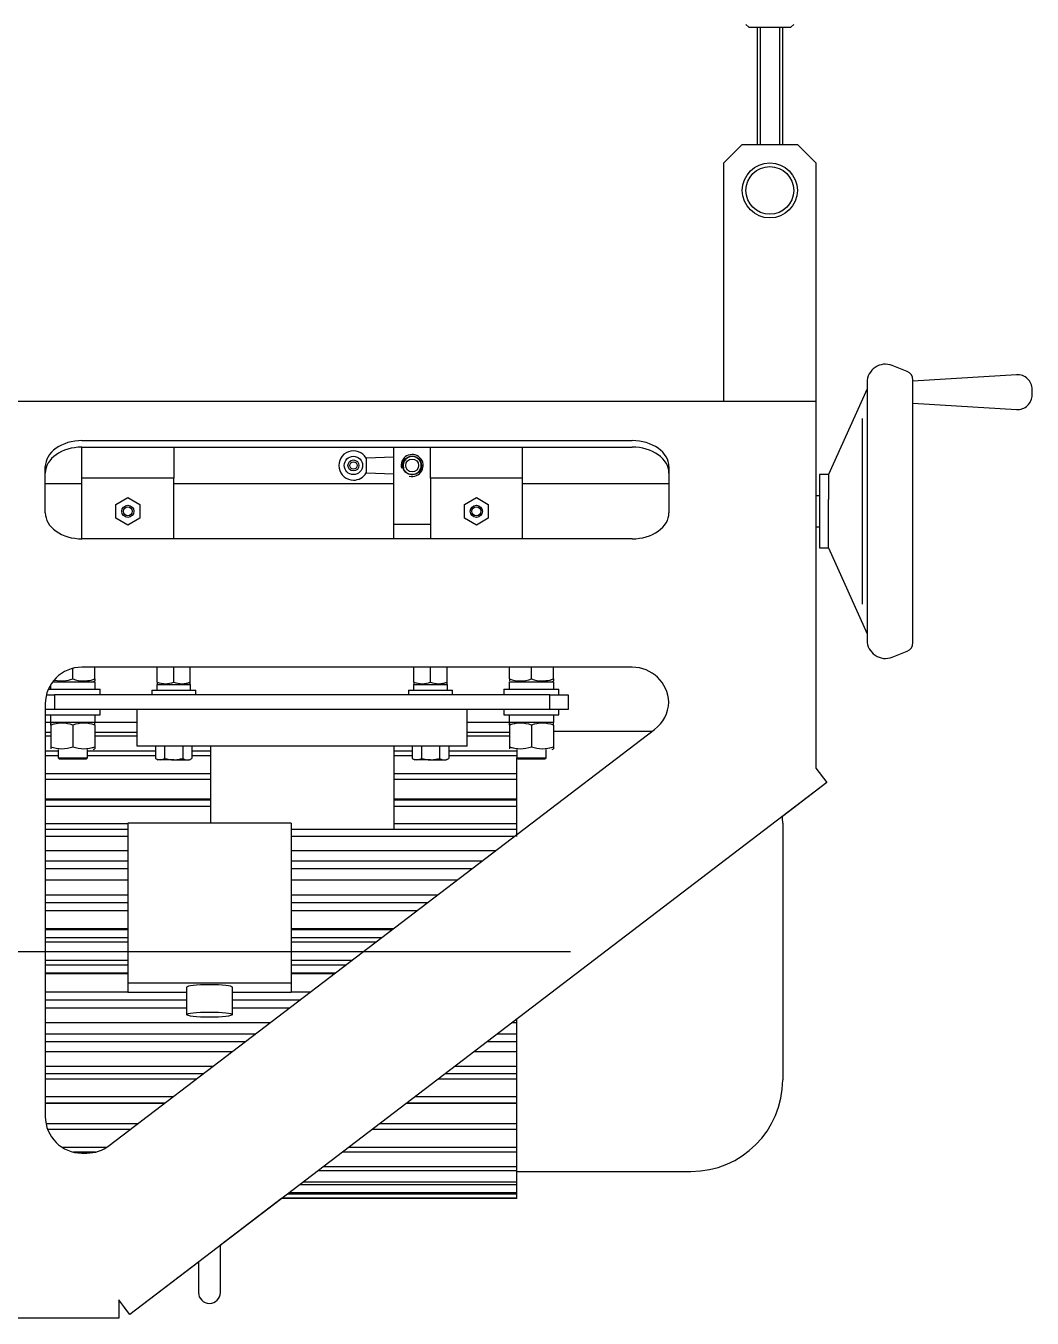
# Model space of a CAD drawing. Extents: x -681219 to -550379, y -242630 to -158199.
# Drawn here: x -618169 to -617458, y -178364 to -177451 of the extents above; entities that cross this region are included whole.
import ezdxf
from ezdxf.lldxf.tags import DXFTag

# ---------------------------------------------------------------- set-up
doc = ezdxf.new("R2010")
doc.units = 0
doc.header["$LTSCALE"] = 1000
for name, color, linetype in [('12_GB93', 7, 'CONTINUOUS'), ('12_GB97.1', 7, 'CONTINUOUS'), ('16_GB93', 7, 'CONTINUOUS'), ('16_GB97.1', 7, 'CONTINUOUS'), ('6×50×12_GB4141.1', 7, 'CONTINUOUS'), ('B6_GB4141.10', 7, 'CONTINUOUS'), ('DV1_默认层', 7, 'CONTINUOUS'), ('HW017-01', 7, 'CONTINUOUS'), ('M10×1_JB7940.1', 7, 'CONTINUOUS'), ('M12_GB6170', 7, 'CONTINUOUS'), ('M12_GB825', 7, 'CONTINUOUS'), ('M12×50_GB5780', 7, 'CONTINUOUS'), ('M16_GB6170', 7, 'CONTINUOUS'), ('M16×100\u3000GB902.1', 7, 'CONTINUOUS'), ('MYPH00711483', 7, 'CONTINUOUS'), ('SSJP146.01.01-01', 7, 'CONTINUOUS'), ('SSJP146.01.01-05', 7, 'CONTINUOUS'), ('SSJP146.01.01.01', 7, 'CONTINUOUS'), ('SSJP146.01.01.03', 7, 'CONTINUOUS'), ('SSJP146.01.01.04', 7, 'CONTINUOUS'), ('SSJP146.01.01.05', 7, 'CONTINUOUS'), ('SSJP146.01.02-02', 7, 'CONTINUOUS'), ('SSJP146.01.02-03', 7, 'CONTINUOUS'), ('Y2VP132S-4-B8', 7, 'CONTINUOUS'), ('外壳（后）2', 7, 'CONTINUOUS')]:
    doc.layers.add(name, color=color, linetype=linetype)
tags = doc.linetypes.add('CENTER2', pattern=[28.575, 19.05, -3.175, 3.175, -3.175]).pattern_tags.tags
tags[10:11] = [DXFTag(74, 4), DXFTag(75, 0), DXFTag(340, '0'), DXFTag(46, 0.0), DXFTag(50, 0.0), DXFTag(44, 0.0), DXFTag(45, 0.0)]
tags[8:9] = [DXFTag(74, 4), DXFTag(75, 0), DXFTag(340, '0'), DXFTag(46, 0.0), DXFTag(50, 0.0), DXFTag(44, 0.0), DXFTag(45, 0.0)]
tags[6:7] = [DXFTag(74, 4), DXFTag(75, 0), DXFTag(340, '0'), DXFTag(46, 0.0), DXFTag(50, 0.0), DXFTag(44, 0.0), DXFTag(45, 0.0)]
tags[4:5] = [DXFTag(74, 4), DXFTag(75, 0), DXFTag(340, '0'), DXFTag(46, 0.0), DXFTag(50, 0.0), DXFTag(44, 0.0), DXFTag(45, 0.0)]

msp = doc.modelspace()

# ---------------------------------------------------------------- linework, layer by layer
at = {"layer": '12_GB93', "color": 7, "linetype": 'Continuous'}
for p, q in [((-618075.9897, -177916.2788), (-618052.1433, -177916.2788)), ((-618075.9897, -177916.2788), (-618075.9897, -177920.2964)), ((-618052.1433, -177920.2964), (-618052.1433, -177916.2788)), ((-617894.5497, -177916.2788), (-617870.7033, -177916.2788)), ((-617894.5497, -177916.2788), (-617894.5497, -177920.2964)), ((-617870.7033, -177920.2964), (-617870.7033, -177916.2788))]:
    msp.add_line(p, q, dxfattribs=at)
at = {"layer": '12_GB97.1', "color": 7, "linetype": 'Continuous'}
for p, q in [((-618079.6185, -177920.2964), (-618048.5145, -177920.2964)), ((-618079.6185, -177920.2964), (-618079.6185, -177923.5364)), ((-618048.5145, -177923.5364), (-618048.5145, -177920.2964)), ((-617898.1785, -177920.2964), (-617867.0745, -177920.2964)), ((-617898.1785, -177920.2964), (-617898.1785, -177923.5364)), ((-617867.0745, -177923.5364), (-617867.0745, -177920.2964))]:
    msp.add_line(p, q, dxfattribs=at)
at = {"layer": '16_GB93', "color": 7, "linetype": 'Continuous'}
for p, q in [((-618151.1577, -177916.7896), (-618151.1577, -177919.6484)), ((-618149.5046, -177914.3348), (-618119.5353, -177914.3348)), ((-618119.5353, -177919.6484), (-618119.5353, -177914.3348)), ((-617827.1577, -177914.3348), (-617795.5353, -177914.3348)), ((-617827.1577, -177914.3348), (-617827.1577, -177919.6484)), ((-617795.5353, -177919.6484), (-617795.5353, -177914.3348)), ((-618151.1577, -177937.7924), (-618151.1577, -177943.106)), ((-618119.5353, -177943.106), (-618119.5353, -177937.7924)), ((-617827.1577, -177937.7924), (-617827.1577, -177943.106)), ((-617795.5353, -177943.106), (-617795.5353, -177937.7924)), ((-618119.5353, -177943.106), (-618151.1577, -177943.106)), ((-617795.5353, -177943.106), (-617827.1577, -177943.106))]:
    msp.add_line(p, q, dxfattribs=at)
at = {"layer": '16_GB97.1', "color": 7, "linetype": 'Continuous'}
for p, q in [((-618152.6225, -177919.6484), (-618115.9065, -177919.6484)), ((-618115.9065, -177923.5364), (-618115.9065, -177919.6484)), ((-617830.7865, -177919.6484), (-617791.9065, -177919.6484)), ((-617830.7865, -177919.6484), (-617830.7865, -177923.5364)), ((-617791.9065, -177923.5364), (-617791.9065, -177919.6484)), ((-618154.7865, -177937.7924), (-618115.9065, -177937.7924)), ((-618115.9065, -177937.7924), (-618115.9065, -177933.9044)), ((-617830.7865, -177933.9044), (-617830.7865, -177937.7924)), ((-617830.7865, -177937.7924), (-617791.9065, -177937.7924)), ((-617791.9065, -177937.7924), (-617791.9065, -177933.9044))]:
    msp.add_line(p, q, dxfattribs=at)
at = {"layer": '6×50×12_GB4141.1', "color": 7, "linetype": 'Continuous'}
for radius in [3.888, 2.592]:
    msp.add_circle((-617937.0585, -177761.5364), radius, dxfattribs=at)
msp.add_arc((-617937.0585, -177761.5364), 10.368, 30, 270, dxfattribs=at)
at = {"layer": 'B6_GB4141.10', "color": 7, "linetype": 'Continuous'}
for p, q in [((-617908.5465, -177755.7474), (-617928.0795, -177756.3524)), ((-617928.0795, -177756.3524), (-617928.0795, -177766.7204)), ((-617928.0795, -177766.7204), (-617908.5465, -177767.3255))]:
    msp.add_line(p, q, dxfattribs=at)
for radius in [6.48, 3.888]:
    msp.add_circle((-617937.0585, -177761.5364), radius, dxfattribs=at)
for start, end in [(30, 270), (270, 330)]:
    msp.add_arc((-617937.0585, -177761.5364), 10.368, start, end, dxfattribs=at)
at = {"layer": 'DV1_默认层', "color": 7, "linetype": 'CENTER2', "ltscale": 30}
msp.add_line((-623650.9859, -178104.9764), (-617783.6386, -178104.9764), dxfattribs=at)
at = {"layer": 'HW017-01', "color": 7, "linetype": 'Continuous'}
for p, q in [((-617545.8519, -177695.1071), (-617556.4053, -177690.8857)), ((-617468.5433, -177697.4136), (-617541.7785, -177701.9204)), ((-617541.7785, -177886.7492), (-617541.7785, -177701.1236)), ((-617574.1785, -177707.2917), (-617601.3945, -177768.0164)), ((-617574.1785, -177702.9188), (-617574.1785, -177884.9541)), ((-617457.5385, -177711.6308), (-617457.5385, -177707.7621)), ((-617541.7785, -177717.4724), (-617468.5433, -177721.9792)), ((-617577.5394, -177728.4885), (-617577.5394, -177859.3843)), ((-617607.8745, -177768.0164), (-617607.8745, -177819.8564)), ((-617601.3945, -177768.0164), (-617607.8745, -177768.0164)), ((-617601.3945, -177768.0164), (-617601.3945, -177785.5954)), ((-617601.3945, -177802.2774), (-617601.3945, -177785.5954)), ((-617601.3945, -177819.8564), (-617601.3945, -177802.2774)), ((-617607.8745, -177819.8564), (-617601.3945, -177819.8564)), ((-617601.3945, -177819.8564), (-617574.1785, -177880.5811)), ((-617556.4053, -177896.9871), (-617545.8519, -177892.7658))]:
    msp.add_line(p, q, dxfattribs=at)
for centre, radius, start, end in [((-617561.2185, -177702.9188), 12.96, 68.1985905, 180), ((-617548.2585, -177701.1236), 6.48, 0, 68.1985905), ((-617467.9065, -177707.7621), 10.368, 0, 93.5214534), ((-617467.9065, -177711.6308), 10.368, 266.4785466, 0), ((-617572.1172, -177860.5702), 5.5259, 167.091298, 168.9429432), ((-617561.2185, -177884.9541), 12.96, 180, 291.8014095), ((-617548.2585, -177886.7492), 6.48, 291.8014095, 0)]:
    msp.add_arc(centre, radius, start, end, dxfattribs=at)
msp.add_open_spline([(-617577.5406, -177728.3649), (-617577.5402, -177728.3599), (-617577.5385, -177728.3856), (-617577.542, -177728.4849), (-617577.5431, -177728.5269)], degree=3, knots=[0.9135231415, 0.9135231415, 0.9135231415, 0.9135231415, 0.969268324, 1, 1, 1, 1], dxfattribs=at)
at = {"layer": 'M10×1_JB7940.1', "color": 7, "linetype": 'Continuous'}
for p, q in [((-618104.8905, -177789.0728), (-618096.4665, -177784.2092)), ((-618096.4665, -177784.2092), (-618088.0425, -177789.0728)), ((-617858.6505, -177789.0728), (-617850.2265, -177784.2092)), ((-617850.2265, -177784.2092), (-617841.8025, -177789.0728)), ((-618104.8905, -177798.8), (-618104.8905, -177789.0728)), ((-618088.0425, -177789.0728), (-618088.0425, -177798.8)), ((-617858.6505, -177798.8), (-617858.6505, -177789.0728)), ((-617841.8025, -177789.0728), (-617841.8025, -177798.8)), ((-618096.4665, -177803.6636), (-618104.8905, -177798.8)), ((-618088.0425, -177798.8), (-618096.4665, -177803.6636)), ((-617850.2265, -177803.6636), (-617858.6505, -177798.8)), ((-617841.8025, -177798.8), (-617850.2265, -177803.6636))]:
    msp.add_line(p, q, dxfattribs=at)
for centre, radius in [((-618096.4665, -177793.9364), 4.2768), ((-618096.4665, -177793.9364), 3.1104), ((-617850.2265, -177793.9364), 4.2768), ((-617850.2265, -177793.9364), 3.1104)]:
    msp.add_circle(centre, radius, dxfattribs=at)
at = {"layer": 'M12_GB6170', "color": 7, "linetype": 'Continuous'}
for p, q in [((-618075.7305, -177914.7132), (-618075.7305, -177904.0964)), ((-618064.0665, -177914.713), (-618064.0665, -177904.0964)), ((-618052.4025, -177914.7132), (-618052.4025, -177904.0964)), ((-617894.2905, -177914.7132), (-617894.2905, -177904.0964)), ((-617882.6265, -177914.713), (-617882.6265, -177904.0964)), ((-617870.9625, -177914.7132), (-617870.9625, -177904.0964)), ((-618075.7305, -177914.7132), (-618075.7305, -177915.755)), ((-618053.3097, -177916.2788), (-618052.4025, -177915.755)), ((-618052.4025, -177915.755), (-618052.4025, -177914.7132)), ((-617894.2905, -177914.7132), (-617894.2905, -177915.755)), ((-617871.8697, -177916.2788), (-617870.9625, -177915.755)), ((-617870.9625, -177915.755), (-617870.9625, -177914.7132))]:
    msp.add_line(p, q, dxfattribs=at)
for centre, radius, start, end in [((-618069.8987, -177898.7632), 16.9827, 249.9161491, 290.0855317), ((-618058.2342, -177898.7632), 16.9826, 249.9144081, 290.0839111), ((-618058.2342, -177898.7632), 16.9827, 276.6611229, 290.0838509), ((-617888.4587, -177898.7632), 16.9827, 249.9161491, 290.0855317), ((-617876.7942, -177898.7632), 16.9826, 249.9144081, 290.0839111), ((-617876.7942, -177898.7632), 16.9827, 276.6611229, 290.0838509)]:
    msp.add_arc(centre, radius, start, end, dxfattribs=at)
at = {"layer": 'M12_GB825', "color": 7, "linetype": 'Continuous'}
for p, q in [((-618031.0185, -178346.0324), (-618031.0185, -178312.6269)), ((-618046.5705, -178324.4955), (-618046.5705, -178346.0324))]:
    msp.add_line(p, q, dxfattribs=at)
msp.add_arc((-618038.7945, -178346.0324), 7.776, 180, 0, dxfattribs=at)
at = {"layer": 'M12×50_GB5780', "color": 7, "linetype": 'Continuous'}
for p, q in [((-618076.9293, -177959.8244), (-618076.9293, -177968.5493)), ((-618070.4979, -177959.8244), (-618070.4979, -177968.5494)), ((-618057.6351, -177959.8244), (-618057.6351, -177968.5494)), ((-618051.2037, -177959.8244), (-618051.2037, -177968.5493)), ((-617895.4893, -177959.8244), (-617895.4893, -177968.5493)), ((-617889.0579, -177959.8244), (-617889.0579, -177968.5494)), ((-617876.1951, -177959.8244), (-617876.1951, -177968.5494)), ((-617869.7637, -177959.8244), (-617869.7637, -177968.5493)), ((-618076.9293, -177968.5493), (-618075.2057, -177969.5444)), ((-618064.0665, -177969.5444), (-618075.2057, -177969.5444)), ((-618064.0665, -177969.5444), (-618052.9273, -177969.5444)), ((-618052.9273, -177969.5444), (-618051.2037, -177968.5493)), ((-617895.4893, -177968.5493), (-617893.7657, -177969.5444)), ((-617882.6265, -177969.5444), (-617893.7657, -177969.5444)), ((-617882.6265, -177969.5444), (-617871.4873, -177969.5444)), ((-617871.4873, -177969.5444), (-617869.7637, -177968.5493))]:
    msp.add_line(p, q, dxfattribs=at)
for centre, start, end in [((-618073.7135, -177963.7745), 236.0398026, 303.9572862), ((-618054.4195, -177963.7744), 236.0428623, 303.9600488), ((-617892.2735, -177963.7745), 236.0398026, 303.9572862), ((-617872.9795, -177963.7744), 236.0428623, 303.9600488)]:
    msp.add_arc(centre, 5.7568, start, end, dxfattribs=at)
for points in [[(-618070.4979, -177968.5494), (-618069.4519, -177968.8514), (-618068.3805, -177969.1047), (-618066.233, -177969.451), (-618065.1533, -177969.5444), (-618064.0665, -177969.5444)], [(-618064.0665, -177969.5444), (-618062.979, -177969.5444), (-618061.8768, -177969.4484), (-618059.7286, -177969.0997), (-618058.675, -177968.8496), (-618057.6351, -177968.5494)], [(-617889.0579, -177968.5494), (-617888.0119, -177968.8514), (-617886.9405, -177969.1047), (-617884.793, -177969.451), (-617883.7133, -177969.5444), (-617882.6265, -177969.5444)], [(-617882.6265, -177969.5444), (-617881.539, -177969.5444), (-617880.4368, -177969.4484), (-617878.2886, -177969.0997), (-617877.235, -177968.8496), (-617876.1951, -177968.5494)]]:
    msp.add_open_spline(points, degree=3, knots=[0, 0, 0, 0, 0.5, 0.5, 1, 1, 1, 1], dxfattribs=at)
at = {"layer": 'M16_GB6170', "color": 7, "linetype": 'Continuous'}
for p, q in [((-618135.3465, -177912.3842), (-618135.3465, -177904.9195)), ((-618119.7945, -177912.3845), (-618119.7945, -177904.0964)), ((-618119.7945, -177912.3845), (-618119.7945, -177913.7736)), ((-617826.8985, -177912.3845), (-617826.8985, -177904.0964)), ((-617826.8985, -177912.3845), (-617826.8985, -177913.7736)), ((-617811.3465, -177912.3842), (-617811.3465, -177904.0964)), ((-617795.7945, -177912.3845), (-617795.7945, -177904.0964)), ((-617795.7945, -177912.3845), (-617795.7945, -177913.7736)), ((-618120.7665, -177914.3348), (-618119.7945, -177913.7736)), ((-617796.7665, -177914.3348), (-617795.7945, -177913.7736)), ((-618149.9265, -177943.106), (-618150.8985, -177943.6672)), ((-618150.8985, -177945.0564), (-618150.8985, -177943.6672)), ((-618150.8985, -177945.0564), (-618150.8985, -177960.3365)), ((-618135.3465, -177945.0566), (-618135.3465, -177960.3362)), ((-618119.7945, -177945.0564), (-618119.7945, -177943.6672)), ((-618119.7945, -177945.0564), (-618119.7945, -177960.3365)), ((-617825.9265, -177943.106), (-617826.8985, -177943.6672)), ((-617826.8985, -177945.0564), (-617826.8985, -177943.6672)), ((-617826.8985, -177945.0564), (-617826.8985, -177960.3365)), ((-617811.3465, -177945.0566), (-617811.3465, -177960.3362)), ((-617795.7945, -177945.0564), (-617795.7945, -177943.6672)), ((-617795.7945, -177945.0564), (-617795.7945, -177960.3365)), ((-618150.8985, -177960.3365), (-618150.8985, -177961.7256)), ((-618120.7665, -177962.2868), (-618119.7945, -177961.7256)), ((-618119.7945, -177960.3365), (-618119.7945, -177961.7256)), ((-617826.8985, -177960.3365), (-617826.8985, -177961.7256)), ((-617796.7665, -177962.2868), (-617795.7945, -177961.7256)), ((-617795.7945, -177960.3365), (-617795.7945, -177961.7256))]:
    msp.add_line(p, q, dxfattribs=at)
for centre, radius, start, end in [((-618143.1228, -177891.1178), 22.6436, 257.6211694, 290.0855317), ((-618127.5702, -177891.1179), 22.6435, 249.9144081, 290.0839111), ((-618127.5702, -177891.1178), 22.6436, 276.3832647, 290.0838509), ((-617819.1228, -177891.1178), 22.6436, 249.9161491, 290.0855317), ((-617803.5702, -177891.1179), 22.6435, 249.9144081, 290.0839111), ((-617803.5702, -177891.1178), 22.6436, 276.3832647, 290.0838509), ((-618143.1228, -177966.323), 22.6435, 69.9144081, 110.0839111), ((-618143.1228, -177966.323), 22.6436, 96.6611249, 110.0838509), ((-618127.5702, -177966.323), 22.6436, 69.9161491, 110.0855317), ((-617819.1228, -177966.323), 22.6435, 69.9144081, 110.0839111), ((-617819.1228, -177966.323), 22.6436, 98.4255417, 110.0838509), ((-617803.5702, -177966.323), 22.6436, 69.9161491, 110.0855317), ((-618143.1228, -177939.0698), 22.6436, 249.9161491, 290.0855317), ((-618127.5702, -177939.0699), 22.6435, 249.9144081, 290.0839111), ((-618127.5702, -177939.0698), 22.6436, 276.6611249, 290.0838509), ((-617819.1228, -177939.0698), 22.6436, 249.9161491, 290.0855317), ((-617819.1228, -177939.0699), 22.6435, 249.9160889, 263.3707283), ((-617803.5702, -177939.0699), 22.6435, 249.9144081, 290.0839111), ((-617803.5702, -177939.0698), 22.6436, 276.6611249, 290.0838509)]:
    msp.add_arc(centre, radius, start, end, dxfattribs=at)
at = {"layer": 'M16×100\u3000GB902.1', "color": 7, "linetype": 'Continuous'}
for p, q in [((-618145.7145, -177962.2868), (-618145.7145, -177968.1188)), ((-618124.9785, -177968.1188), (-618124.9785, -177962.2868)), ((-617821.7145, -177962.2868), (-617821.7145, -177968.1188)), ((-617800.9785, -177968.1188), (-617800.9785, -177962.2868)), ((-618145.7145, -177968.1188), (-618124.9785, -177968.1188)), ((-618145.7145, -177968.1188), (-618144.9368, -177968.8964)), ((-618144.9368, -177968.8964), (-618125.7561, -177968.8964)), ((-618125.7561, -177968.8964), (-618124.9785, -177968.1188)), ((-617821.7145, -177968.1188), (-617800.9785, -177968.1188)), ((-617821.7145, -177968.1188), (-617820.9368, -177968.8964)), ((-617820.9368, -177968.8964), (-617801.7561, -177968.8964)), ((-617801.7561, -177968.8964), (-617800.9785, -177968.1188))]:
    msp.add_line(p, q, dxfattribs=at)
at = {"layer": 'MYPH00711483', "color": 7, "linetype": 'Continuous'}
for p, q in [((-617659.7145, -177449.8484), (-617657.7705, -177451.7924)), ((-617657.7705, -177451.7924), (-617627.9625, -177451.7924)), ((-617627.9625, -177451.7924), (-617626.0185, -177449.8484))]:
    msp.add_line(p, q, dxfattribs=at)
at = {"layer": 'SSJP146.01.01-01', "color": 7, "linetype": 'Continuous'}
for p, q in [((-618128.8665, -177774.4964), (-618154.7865, -177774.4964)), ((-617908.5465, -177774.4964), (-618064.0665, -177774.4964)), ((-617714.1465, -177774.4964), (-617817.8265, -177774.4964))]:
    msp.add_line(p, q, dxfattribs=at)
at = {"layer": 'SSJP146.01.01-05', "color": 7, "linetype": 'Continuous'}
for p, q in [((-618153.9634, -177923.5364), (-618148.3065, -177923.5364)), ((-617798.3865, -177923.5364), (-618148.3065, -177923.5364)), ((-618148.3065, -177923.5364), (-618148.3065, -177933.9044)), ((-617798.3865, -177923.5364), (-617785.4265, -177923.5364)), ((-617798.3865, -177933.9044), (-617798.3865, -177923.5364)), ((-617785.4265, -177923.5364), (-617785.4265, -177933.9044)), ((-618148.3065, -177933.9044), (-618154.7865, -177933.9044)), ((-617798.3865, -177933.9044), (-618148.3065, -177933.9044)), ((-617785.4265, -177933.9044), (-617798.3865, -177933.9044))]:
    msp.add_line(p, q, dxfattribs=at)
at = {"layer": 'SSJP146.01.01.01', "color": 7, "linetype": 'Continuous'}
for p, q in [((-617675.2665, -177547.6964), (-617662.3065, -177534.7364)), ((-617662.3065, -177534.7364), (-617623.4265, -177534.7364)), ((-617623.4265, -177534.7364), (-617610.4665, -177547.6964)), ((-617675.2665, -177716.1764), (-617675.2665, -177547.6964)), ((-617610.4665, -177547.6964), (-617610.4665, -177716.1764))]:
    msp.add_line(p, q, dxfattribs=at)
at = {"layer": 'SSJP146.01.01.03', "color": 7, "linetype": 'Continuous'}
for p, q in [((-617607.8745, -177782.9204), (-617610.4665, -177782.9204)), ((-617610.4665, -177804.9524), (-617607.8745, -177804.9524))]:
    msp.add_line(p, q, dxfattribs=at)
at = {"layer": 'SSJP146.01.01.04', "color": 7, "linetype": 'Continuous'}
for p, q in [((-617908.5465, -177803.0084), (-617908.5465, -177748.5764)), ((-617882.6265, -177753.7604), (-617882.6265, -177748.5764)), ((-617882.6265, -177770.6084), (-617882.6265, -177753.7604)), ((-617817.8265, -177748.5764), (-617817.8265, -177770.6084)), ((-617882.6265, -177770.6084), (-617882.6265, -177813.3764)), ((-617817.8265, -177770.6084), (-617882.6265, -177770.6084)), ((-617817.8265, -177770.6084), (-617817.8265, -177813.3764)), ((-617908.5465, -177813.3764), (-617908.5465, -177803.0084)), ((-617908.5465, -177803.0084), (-617882.6265, -177803.0084))]:
    msp.add_line(p, q, dxfattribs=at)
for radius in [6.6096, 6.48, 4.536]:
    msp.add_circle((-617895.5865, -177761.5364), radius, dxfattribs=at)
for radius in [7.776, 6.3828]:
    msp.add_arc((-617895.5865, -177761.5364), radius, 255, 195, dxfattribs=at)
at = {"layer": 'SSJP146.01.01.05', "color": 7, "linetype": 'Continuous'}
for p, q in [((-618128.8665, -177770.6084), (-618128.8665, -177748.5764)), ((-618064.0665, -177748.5764), (-618064.0665, -177770.6084)), ((-618128.8665, -177813.3764), (-618128.8665, -177770.6084)), ((-618064.0665, -177770.6084), (-618128.8665, -177770.6084)), ((-618064.0665, -177813.3764), (-618064.0665, -177770.6084))]:
    msp.add_line(p, q, dxfattribs=at)
at = {"layer": 'SSJP146.01.02-02', "color": 7, "linetype": 'Continuous'}
for radius in [19.44, 16.848]:
    msp.add_circle((-617642.8665, -177567.1364), radius, dxfattribs=at)
at = {"layer": 'SSJP146.01.02-03', "color": 7, "linetype": 'Continuous'}
for p, q in [((-617651.9385, -177451.7924), (-617651.9385, -177534.7364)), ((-617649.6705, -177451.7924), (-617649.6705, -177534.7364)), ((-617636.0625, -177451.7924), (-617636.0625, -177534.7364)), ((-617633.7945, -177534.7364), (-617633.7945, -177451.7924))]:
    msp.add_line(p, q, dxfattribs=at)
at = {"layer": 'Y2VP132S-4-B8', "color": 7, "linetype": 'Continuous'}
for p, q in [((-618089.9865, -177959.8244), (-618089.9865, -177933.9044)), ((-617856.7065, -177959.8244), (-617856.7065, -177933.9044)), ((-618154.7865, -177942.9764), (-618151.1577, -177942.9764)), ((-618119.5353, -177942.9764), (-618089.9865, -177942.9764)), ((-617856.7065, -177942.9764), (-617827.1577, -177942.9764)), ((-618154.7865, -177950.0099), (-618150.8985, -177950.0099)), ((-618150.8985, -177952.8701), (-618154.7865, -177952.8701)), ((-618119.7945, -177950.0099), (-618089.9865, -177950.0099)), ((-618089.9865, -177952.8701), (-618119.7945, -177952.8701)), ((-617856.7065, -177950.0099), (-617826.8985, -177950.0099)), ((-617826.8985, -177952.8701), (-617856.7065, -177952.8701)), ((-617726.0392, -177949.4564), (-617795.7945, -177949.4564)), ((-618154.7865, -177963.1458), (-618145.7145, -177963.1458)), ((-618145.7145, -177966.7224), (-618154.7865, -177966.7224)), ((-618124.9785, -177963.1458), (-618076.9293, -177963.1458)), ((-618076.9293, -177966.7224), (-618124.9785, -177966.7224)), ((-618038.1465, -177959.8244), (-618089.9865, -177959.8244)), ((-618051.2037, -177963.1458), (-618038.1465, -177963.1458)), ((-618038.1465, -177966.7224), (-618051.2037, -177966.7224)), ((-618038.1465, -177959.8244), (-618038.1465, -178014.2564)), ((-617908.5465, -177959.8244), (-618038.1465, -177959.8244)), ((-617856.7065, -177959.8244), (-617908.5465, -177959.8244)), ((-617908.5465, -177959.8244), (-617908.5465, -178018.5202)), ((-617908.5465, -177963.1458), (-617895.4893, -177963.1458)), ((-617895.4893, -177966.7224), (-617908.5465, -177966.7224)), ((-617869.7637, -177963.1458), (-617821.7145, -177963.1458)), ((-617821.7145, -177966.7224), (-617869.7637, -177966.7224)), ((-617821.7145, -177979.169), (-617821.7145, -177968.1188)), ((-618154.7865, -177979.169), (-618038.1465, -177979.169)), ((-618038.1465, -177983.3891), (-618154.7865, -177983.3891)), ((-617908.5465, -177979.169), (-617821.7145, -177979.169)), ((-617821.7145, -177983.3891), (-617908.5465, -177983.3891)), ((-617821.7145, -177983.3891), (-617821.7145, -177979.169)), ((-617821.7145, -177997.3865), (-617821.7145, -177983.3891)), ((-618038.1465, -177997.3865), (-618154.7865, -177997.3865)), ((-618154.7865, -177997.7532), (-618038.1465, -177997.7532)), ((-618038.1465, -178002.5309), (-618154.7865, -178002.5309)), ((-617821.7145, -177997.3865), (-617908.5465, -177997.3865)), ((-617908.5465, -177997.7532), (-617821.7145, -177997.7532)), ((-617821.7145, -178002.5309), (-617908.5465, -178002.5309)), ((-617821.7145, -177997.7532), (-617821.7145, -177997.3865)), ((-617821.7145, -178002.5309), (-617821.7145, -177997.7532)), ((-617821.7145, -178014.744), (-617821.7145, -178002.5309)), ((-618096.4017, -178014.744), (-618154.7865, -178014.744)), ((-618154.7865, -178018.5202), (-618096.4017, -178018.5202)), ((-618096.4017, -178014.2564), (-618096.4017, -178127.4284)), ((-617981.1873, -178014.2564), (-618096.4017, -178014.2564)), ((-617981.1873, -178014.2564), (-617981.1873, -178127.4284)), ((-617981.1873, -178018.5202), (-617821.7145, -178018.5202)), ((-617821.7145, -178014.744), (-617908.5465, -178014.744)), ((-617821.7145, -178018.5202), (-617821.7145, -178014.744)), ((-617821.7145, -178023.7583), (-617821.7145, -178018.5202)), ((-617633.7945, -178014.2564), (-617633.7945, -178195.6964)), ((-618096.4017, -178023.7583), (-618154.7865, -178023.7583)), ((-617823.4002, -178023.7583), (-617981.1873, -178023.7583)), ((-618096.4017, -178033.9383), (-618154.7865, -178033.9383)), ((-617836.7395, -178033.9383), (-617981.1873, -178033.9383)), ((-618154.7865, -178041.0472), (-618096.4017, -178041.0472)), ((-618096.4017, -178046.639), (-618154.7865, -178046.639)), ((-617981.1873, -178041.0472), (-617846.0546, -178041.0472)), ((-617853.3818, -178046.639), (-617981.1873, -178046.639)), ((-618096.4017, -178054.5787), (-618154.7865, -178054.5787)), ((-617863.7856, -178054.5787), (-617981.1873, -178054.5787)), ((-618154.7865, -178064.8755), (-618096.4017, -178064.8755)), ((-617981.1873, -178064.8755), (-617877.278, -178064.8755)), ((-618096.4017, -178070.7073), (-618154.7865, -178070.7073)), ((-618096.4017, -178076.2451), (-618154.7865, -178076.2451)), ((-617884.9196, -178070.7073), (-617981.1873, -178070.7073)), ((-617892.1761, -178076.2451), (-617981.1873, -178076.2451)), ((-618096.4017, -178089.0732), (-618154.7865, -178089.0732)), ((-618154.7865, -178089.5203), (-618096.4017, -178089.5203)), ((-617908.9853, -178089.0732), (-617981.1873, -178089.0732)), ((-617981.1873, -178089.5203), (-617909.5711, -178089.5203)), ((-618096.4017, -178095.4732), (-618154.7865, -178095.4732)), ((-618096.4017, -178098.4964), (-618154.7865, -178098.4964)), ((-617917.3715, -178095.4732), (-617981.1873, -178095.4732)), ((-617921.333, -178098.4964), (-617981.1873, -178098.4964)), ((-618096.4017, -178111.4564), (-618154.7865, -178111.4564)), ((-617938.315, -178111.4564), (-617981.1873, -178111.4564)), ((-618154.7865, -178114.4797), (-618096.4017, -178114.4797)), ((-618096.4017, -178120.4326), (-618154.7865, -178120.4326)), ((-618096.4017, -178120.8796), (-618154.7865, -178120.8796)), ((-617981.1873, -178114.4797), (-617942.2765, -178114.4797)), ((-617950.0769, -178120.4326), (-617981.1873, -178120.4326)), ((-617950.6627, -178120.8796), (-617981.1873, -178120.8796)), ((-618096.4017, -178127.4284), (-618096.4017, -178134.0065)), ((-617981.1873, -178127.4284), (-618096.4017, -178127.4284)), ((-618054.9945, -178130.352), (-618054.9945, -178149.6679)), ((-618022.5945, -178149.6679), (-618022.5945, -178130.352)), ((-617981.1873, -178127.4284), (-617981.1873, -178134.0065)), ((-618096.4017, -178133.7077), (-618154.7865, -178133.7077)), ((-618154.7865, -178139.2456), (-618054.9945, -178139.2456)), ((-618054.9945, -178134.0065), (-618096.4017, -178134.0065)), ((-617981.1873, -178134.0065), (-618022.5945, -178134.0065)), ((-618022.5945, -178139.2456), (-617974.7284, -178139.2456)), ((-617967.4719, -178133.7077), (-617981.1873, -178133.7077)), ((-618054.9945, -178145.0773), (-618154.7865, -178145.0773)), ((-617982.37, -178145.0773), (-618022.5945, -178145.0773)), ((-617995.8623, -178155.3741), (-618154.7865, -178155.3741)), ((-617821.7145, -178155.3741), (-617824.9631, -178155.3741)), ((-617821.7145, -178155.3741), (-617821.7145, -178152.8949)), ((-617821.7145, -178163.3139), (-617821.7145, -178155.3741)), ((-618154.7865, -178163.3139), (-618006.2662, -178163.3139)), ((-617835.3669, -178163.3139), (-617821.7145, -178163.3139)), ((-617821.7145, -178168.9057), (-617821.7145, -178163.3139)), ((-618013.5934, -178168.9057), (-618154.7865, -178168.9057)), ((-618022.9084, -178176.0146), (-618154.7865, -178176.0146)), ((-617821.7145, -178176.0146), (-617852.0092, -178176.0146)), ((-617821.7145, -178168.9057), (-617842.6941, -178168.9057)), ((-617821.7145, -178176.0146), (-617821.7145, -178168.9057)), ((-617821.7145, -178186.1946), (-617821.7145, -178176.0146)), ((-618154.7865, -178186.1946), (-618036.2478, -178186.1946)), ((-617865.3486, -178186.1946), (-617821.7145, -178186.1946)), ((-617821.7145, -178191.4327), (-617821.7145, -178186.1946)), ((-618043.1115, -178191.4327), (-618154.7865, -178191.4327)), ((-618048.0596, -178195.2089), (-618154.7865, -178195.2089)), ((-617821.7145, -178195.2089), (-617877.1604, -178195.2089)), ((-617821.7145, -178191.4327), (-617872.2123, -178191.4327)), ((-617821.7145, -178195.2089), (-617821.7145, -178191.4327)), ((-617821.7145, -178207.4219), (-617821.7145, -178195.2089)), ((-618154.7865, -178207.4219), (-618064.0629, -178207.4219)), ((-618070.3234, -178212.1996), (-618154.7865, -178212.1996)), ((-618070.8039, -178212.5663), (-618154.7865, -178212.5663)), ((-617821.7145, -178212.5663), (-617899.9046, -178212.5663)), ((-617821.7145, -178212.1996), (-617899.4242, -178212.1996)), ((-617893.1637, -178207.4219), (-617821.7145, -178207.4219)), ((-617821.7145, -178212.1996), (-617821.7145, -178207.4219)), ((-617821.7145, -178212.5663), (-617821.7145, -178212.1996)), ((-617821.7145, -178226.5638), (-617821.7145, -178212.5663)), ((-618154.3099, -178226.5638), (-618089.1454, -178226.5638)), ((-618094.6751, -178230.7839), (-618153.1112, -178230.7839)), ((-617821.7145, -178230.7839), (-617923.7759, -178230.7839)), ((-617918.2461, -178226.5638), (-617821.7145, -178226.5638)), ((-617821.7145, -178230.7839), (-617821.7145, -178226.5638)), ((-617821.7145, -178243.2305), (-617821.7145, -178230.7839)), ((-618143.1731, -178243.2305), (-618111.0808, -178243.2305)), ((-618119.2817, -178246.807), (-618134.9722, -178246.807)), ((-617821.7145, -178246.807), (-617944.7718, -178246.807)), ((-617940.0852, -178243.2305), (-617821.7145, -178243.2305)), ((-617821.7145, -178246.807), (-617821.7145, -178243.2305)), ((-617821.7145, -178257.0827), (-617821.7145, -178246.807)), ((-617958.2364, -178257.0827), (-617821.7145, -178257.0827)), ((-617821.7145, -178259.9429), (-617821.7145, -178257.0827)), ((-617972.3302, -178267.8385), (-617821.7145, -178267.8385)), ((-617821.7145, -178259.9429), (-617961.9843, -178259.9429)), ((-617821.7145, -178267.8385), (-617821.7145, -178259.9429)), ((-617821.7145, -178260.4964), (-617698.5945, -178260.4964)), ((-617821.7145, -178269.9241), (-617821.7145, -178267.8385)), ((-617821.7145, -178276.5475), (-617983.742, -178276.5475)), ((-617982.0797, -178275.2789), (-617821.7145, -178275.2789)), ((-617821.7145, -178269.9241), (-617975.0631, -178269.9241)), ((-617821.7145, -178275.2789), (-617821.7145, -178269.9241)), ((-617821.7145, -178276.5475), (-617821.7145, -178275.2789)), ((-617821.7145, -178279.2524), (-617821.7145, -178276.5475)), ((-617821.7145, -178279.6781), (-617987.8443, -178279.6781)), ((-617987.2864, -178279.2524), (-617821.7145, -178279.2524)), ((-617821.7145, -178279.6781), (-617821.7145, -178279.2524))]:
    msp.add_line(p, q, dxfattribs=at)
for centre, start, end in [((-617698.5945, -178014.2564), 0, 4.1122464), ((-617698.5945, -178195.6964), 270, 0)]:
    msp.add_arc(centre, 64.8, start, end, dxfattribs=at)
msp.add_ellipse((-618038.7945, -178130.352), major_axis=(16.2, 0), ratio=0.11279326, start_param=0, end_param=3.14159265, dxfattribs=at)
msp.add_ellipse((-618038.7945, -178149.6679), major_axis=(16.2, 0), ratio=0.11279326, dxfattribs=at)
at = {"layer": '外壳（后）2', "color": 7, "linetype": 'Continuous'}
for p, q in [((-618232.5465, -177716.1764), (-617610.4665, -177716.1764)), ((-617610.4665, -177716.1764), (-617610.4665, -177719.9723)), ((-617610.4665, -177719.9723), (-617610.4665, -177841.9805)), ((-618128.8665, -177743.9944), (-617740.0665, -177743.9944)), ((-618128.8665, -177748.5764), (-617740.0665, -177748.5764)), ((-618154.7865, -177795.0482), (-618154.7865, -177762.3226)), ((-617714.1465, -177762.3226), (-617714.1465, -177795.0482)), ((-617740.0665, -177813.3764), (-618128.8665, -177813.3764)), ((-617610.4665, -177841.9805), (-617610.4665, -177851.1446)), ((-617610.4665, -177851.1446), (-617610.4665, -177975.3764)), ((-617740.0665, -177904.0964), (-618128.8665, -177904.0964)), ((-618154.7865, -177930.0164), (-618154.7865, -178221.6164)), ((-618109.6624, -178242.2216), (-617724.3415, -177948.1608)), ((-617610.4665, -177975.3764), (-617602.604, -177985.679)), ((-617602.604, -177985.679), (-618095.084, -178361.519)), ((-617602.604, -177985.679), (-617633.9613, -178009.6096)), ((-618128.8665, -178247.5364), (-618125.3874, -178247.5364)), ((-617987.8443, -178279.6781), (-618031.0185, -178312.6269)), ((-618046.5705, -178324.4955), (-618095.084, -178361.519)), ((-618095.084, -178361.519), (-618102.9465, -178351.2164)), ((-618102.9465, -178351.2164), (-618102.9465, -178364.1764)), ((-618095.084, -178361.519), (-618099.0152, -178356.3677)), ((-618102.9465, -178364.1764), (-618232.5465, -178364.1764)), ((-618102.9465, -178364.1764), (-618232.5465, -178364.1764))]:
    msp.add_line(p, q, dxfattribs=at)
for centre, start, end in [((-618128.8665, -177930.0164), 90, 180), ((-617740.0665, -177930.0164), 2.7207107, 90), ((-617740.0665, -177927.5557), 307.349349, 357.2792893), ((-618128.8665, -178221.6164), 180, 270), ((-618125.3874, -178221.6164), 270, 307.349349)]:
    msp.add_arc(centre, 25.92, start, end, dxfattribs=at)
for centre, major_axis, start_param, end_param in [((-618128.8665, -177762.3226), (-25.92, 0), 4.71238898, 6.28318531), ((-617740.0665, -177762.3226), (-25.92, 0), 3.14159265, 4.71238898), ((-618128.8665, -177766.9046), (25.92, 0), 1.57079633, 3.14159265), ((-617740.0665, -177766.9046), (25.92, 0), 0, 1.57079633), ((-618128.8665, -177795.0482), (25.92, 0), 3.14159265, 4.71238898), ((-617740.0665, -177795.0482), (25.92, 0), 4.71238898, 6.28318531)]:
    msp.add_ellipse(centre, major_axis=major_axis, ratio=0.70710678, start_param=start_param, end_param=end_param, dxfattribs=at)

doc.saveas('drawing.dxf')
